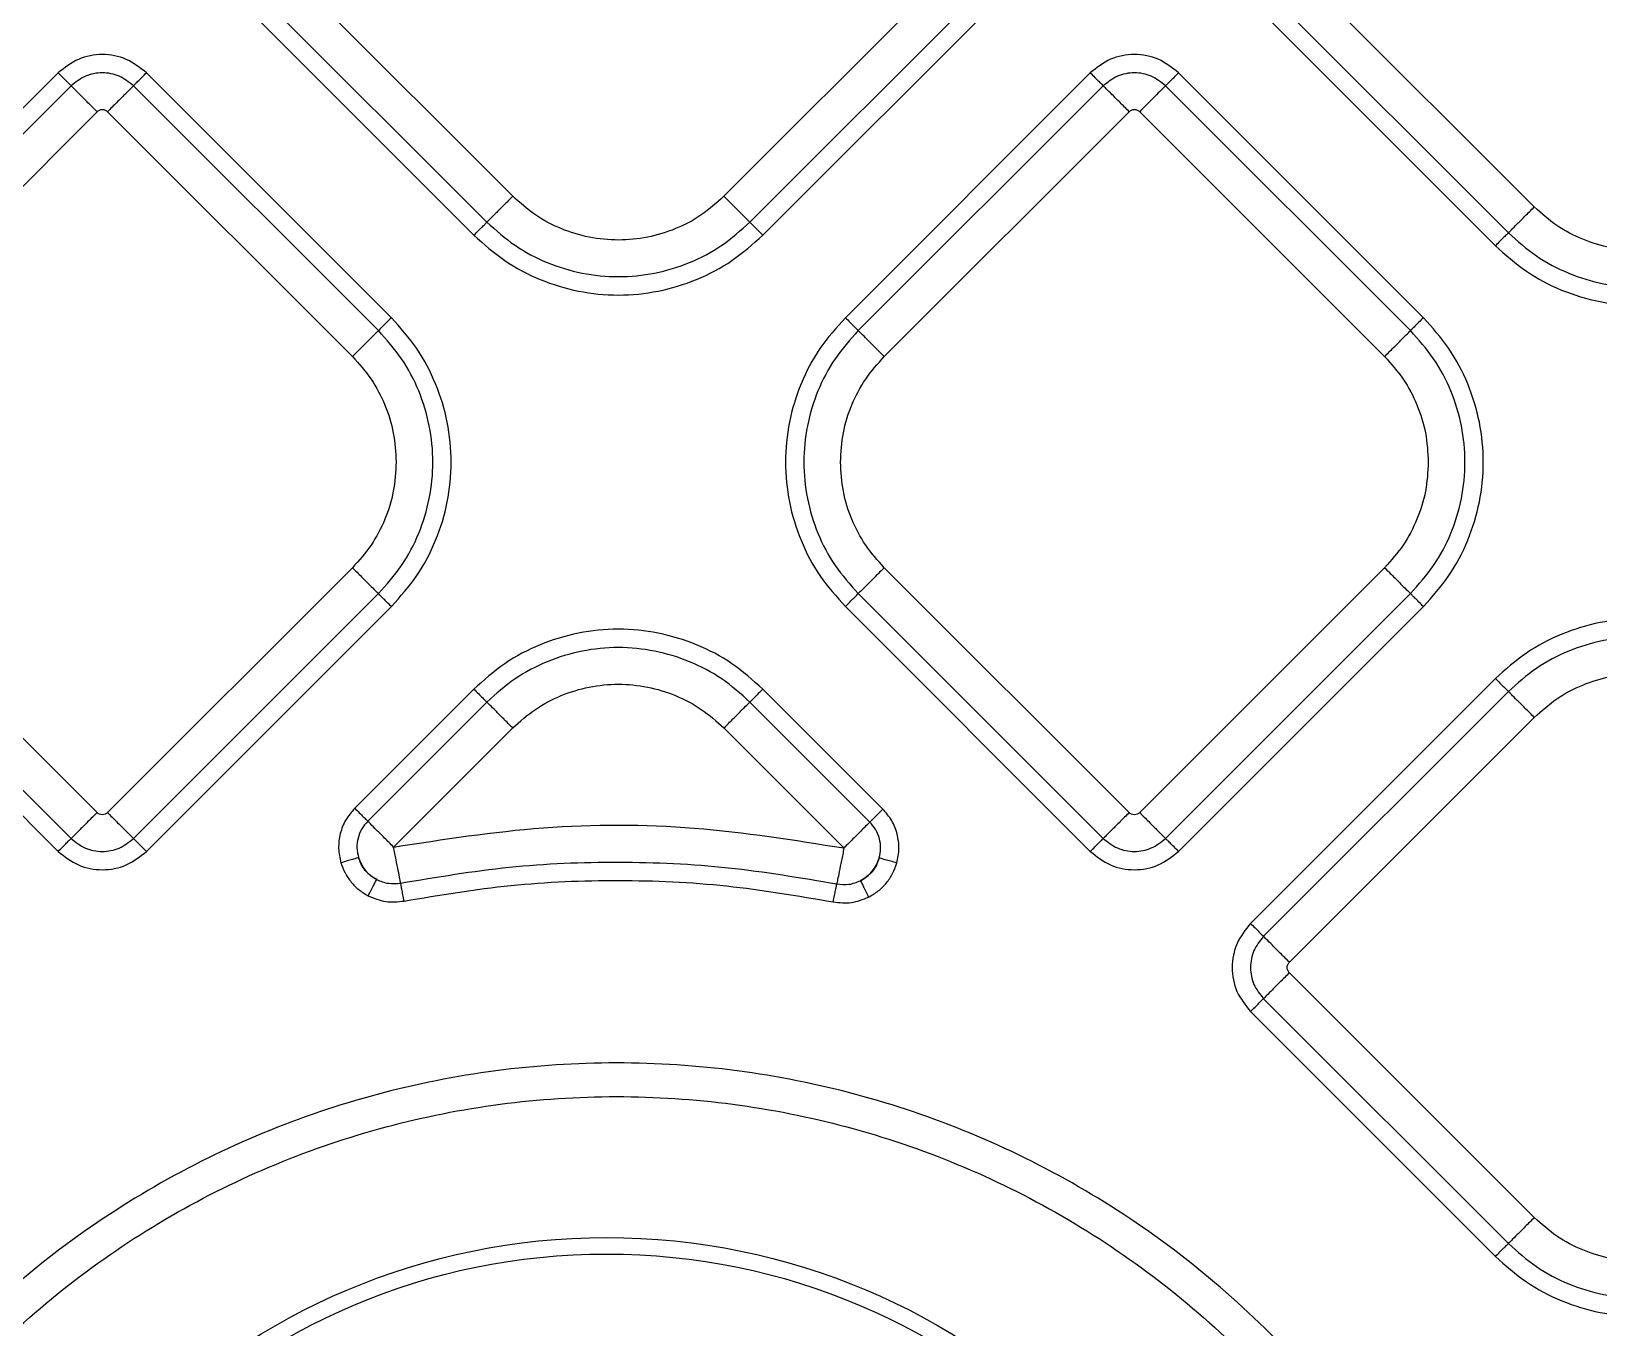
# Model space of a CAD drawing. Extents: x 939 to 1039, y 781 to 934.
# Drawn here: x 980.844 to 985.06, y 843.069 to 846.557 of the extents above; entities that cross this region are included whole.
import ezdxf

# ---------------------------------------------------------------- set-up
doc = ezdxf.new("R2010")
doc.units = 0
doc.header["$MEASUREMENT"] = 0
doc.layers.add('1', color=4, linetype='Continuous')

# ---------------------------------------------------------------- blocks, each defined once
blk = doc.blocks.new('Envoy')
at = {"layer": '1', "color": 3, "linetype": 'Continuous', "lineweight": 25}
for p, q in [((43.4851, 46.9387), (42.8263, 47.5976)), ((44.7121, 47.5976), (44.0532, 46.9387)), ((46.2331, 46.9102), (45.5742, 47.5691)), ((42.7566, 47.5278), (43.4154, 46.869)), ((44.123, 46.869), (44.7818, 47.5278)), ((42.7217, 47.493), (43.3805, 46.8342)), ((44.1578, 46.8342), (44.8166, 47.493)), ((45.5045, 47.4993), (46.1634, 46.8405)), ((45.4697, 47.4645), (46.1285, 46.8056)), ((42.2622, 47.2709), (41.6034, 46.6121)), ((43.1585, 46.6121), (42.4997, 47.2709)), ((45.0387, 47.2709), (44.3799, 46.6121)), ((45.935, 46.6121), (45.2762, 47.2709)), ((42.297, 47.2361), (41.6382, 46.5772)), ((43.1236, 46.5772), (42.4648, 47.2361)), ((45.0736, 47.2361), (44.4147, 46.5773)), ((45.9001, 46.5773), (45.2413, 47.2361)), ((41.7079, 46.5075), (42.3668, 47.1663)), ((42.395, 47.1663), (43.0539, 46.5075)), ((44.4844, 46.5075), (45.1433, 47.1664)), ((45.1716, 47.1664), (45.8304, 46.5075)), ((42.3668, 45.2805), (41.7079, 45.9394)), ((43.0539, 45.9394), (42.395, 45.2805)), ((45.1433, 45.2806), (44.4844, 45.9394)), ((45.8304, 45.9394), (45.1716, 45.2806)), ((41.6034, 45.8348), (42.2622, 45.176)), ((41.6382, 45.8696), (42.297, 45.2108)), ((42.4648, 45.2108), (43.1236, 45.8696)), ((42.4997, 45.176), (43.1585, 45.8348)), ((44.3799, 45.8348), (45.0387, 45.176)), ((44.4147, 45.8697), (45.0736, 45.2108)), ((45.2413, 45.2108), (45.9001, 45.8697)), ((45.2762, 45.176), (45.935, 45.8348)), ((46.1285, 45.6413), (45.4697, 44.9825)), ((43.3805, 45.6128), (43.06, 45.2923)), ((43.4154, 45.5779), (43.0949, 45.2574)), ((44.4458, 45.255), (44.1229, 45.5779)), ((44.4807, 45.2899), (44.1578, 45.6128)), ((46.1634, 45.6064), (45.5046, 44.9476)), ((45.5743, 44.8778), (46.2331, 45.5367)), ((43.1646, 45.1877), (43.4851, 45.5082)), ((44.0532, 45.5082), (44.3761, 45.1853)), ((46.2331, 44.1907), (45.5743, 44.8496)), ((45.5046, 44.7798), (46.1634, 44.121)), ((45.4697, 44.745), (46.1285, 44.0862))]:
    blk.add_line(p, q, dxfattribs=at)
for radius in [1.7912, 1.7467]:
    blk.add_circle((43.7375, 42.346), radius, dxfattribs=at)
for points, knots in [([(42.4997, 47.2709), (42.4823, 47.2846), (42.4476, 47.3121), (42.3809, 47.3241), (42.3143, 47.3121), (42.2795, 47.2846), (42.2622, 47.2709)], [0, 0, 0, 0, 0.250068, 0.499982, 0.749929, 1, 1, 1, 1]), ([(45.2762, 47.2709), (45.2588, 47.2847), (45.2241, 47.3121), (45.1574, 47.3241), (45.0908, 47.3121), (45.056, 47.2847), (45.0387, 47.2709)], [0, 0, 0, 0, 0.250067, 0.499983, 0.749931, 1, 1, 1, 1]), ([(42.2622, 47.2709), (42.2663, 47.2668), (42.2746, 47.2585), (42.2854, 47.2477), (42.2937, 47.2394), (42.2959, 47.2372), (42.297, 47.2361)], [0, 0, 0, 0, 0.250005, 0.500002, 0.75, 1, 1, 1, 1]), ([(42.4648, 47.2361), (42.4525, 47.2457), (42.428, 47.2651), (42.3809, 47.2737), (42.3339, 47.2651), (42.3093, 47.2457), (42.297, 47.2361)], [0, 0, 0, 0, 0.249863, 0.499985, 0.750123, 1, 1, 1, 1]), ([(42.4648, 47.2361), (42.4659, 47.2372), (42.4681, 47.2394), (42.4764, 47.2477), (42.4872, 47.2585), (42.4955, 47.2668), (42.4997, 47.2709)], [0, 0, 0, 0, 0.25, 0.499998, 0.749995, 1, 1, 1, 1]), ([(45.0387, 47.2709), (45.0428, 47.2668), (45.0511, 47.2585), (45.0619, 47.2477), (45.0702, 47.2394), (45.0724, 47.2372), (45.0736, 47.2361)], [0, 0, 0, 0, 0.250007, 0.499999, 0.749998, 1, 1, 1, 1]), ([(45.2413, 47.2361), (45.229, 47.2458), (45.2045, 47.2651), (45.1574, 47.2737), (45.1104, 47.2651), (45.0858, 47.2458), (45.0736, 47.2361)], [0, 0, 0, 0, 0.249862, 0.499987, 0.750123, 1, 1, 1, 1]), ([(45.2413, 47.2361), (45.2424, 47.2372), (45.2446, 47.2394), (45.2529, 47.2477), (45.2637, 47.2585), (45.272, 47.2668), (45.2762, 47.2709)], [0, 0, 0, 0, 0.25, 0.499999, 0.749996, 1, 1, 1, 1]), ([(42.3668, 47.1663), (42.3585, 47.1746), (42.3419, 47.1912), (42.3203, 47.2128), (42.3037, 47.2294), (42.2993, 47.2338), (42.297, 47.2361)], [0, 0, 0, 0, 0.25, 0.499997, 0.74999, 1, 1, 1, 1]), ([(42.4648, 47.2361), (42.4626, 47.2338), (42.4581, 47.2294), (42.4415, 47.2128), (42.4199, 47.1912), (42.4033, 47.1746), (42.395, 47.1663)], [0, 0, 0, 0, 0.250011, 0.500004, 0.750002, 1, 1, 1, 1]), ([(45.1433, 47.1664), (45.135, 47.1746), (45.1184, 47.1912), (45.0968, 47.2129), (45.0802, 47.2295), (45.0758, 47.2339), (45.0736, 47.2361)], [0, 0, 0, 0, 0.25, 0.499998, 0.749991, 1, 1, 1, 1]), ([(45.2413, 47.2361), (45.2391, 47.2339), (45.2346, 47.2295), (45.218, 47.2129), (45.1964, 47.1912), (45.1798, 47.1746), (45.1716, 47.1664)], [0, 0, 0, 0, 0.25001, 0.500003, 0.750001, 1, 1, 1, 1]), ([(42.3668, 47.1663), (42.3688, 47.168), (42.373, 47.1712), (42.3809, 47.1727), (42.3888, 47.1712), (42.393, 47.168), (42.395, 47.1663)], [0, 0, 0, 0, 0.250218, 0.499992, 0.749766, 1, 1, 1, 1]), ([(45.1433, 47.1664), (45.1453, 47.168), (45.1495, 47.1713), (45.1574, 47.1727), (45.1653, 47.1713), (45.1695, 47.168), (45.1716, 47.1664)], [0, 0, 0, 0, 0.2502198, 0.4999915, 0.7497724, 1, 1, 1, 1]), ([(43.4851, 46.9387), (43.4768, 46.9305), (43.4603, 46.9139), (43.4386, 46.8922), (43.422, 46.8756), (43.4176, 46.8712), (43.4154, 46.869)], [0, 0, 0, 0, 0.249998, 0.499996, 0.74999, 1, 1, 1, 1]), ([(44.0532, 46.9387), (44.0336, 46.9212), (43.9943, 46.8861), (43.9238, 46.8494), (43.8481, 46.8262), (43.7692, 46.8185), (43.6903, 46.8262), (43.6146, 46.8494), (43.5441, 46.8861), (43.5048, 46.9212), (43.4851, 46.9387)], [0, 0, 0, 0, 0.125, 0.25, 0.375, 0.5, 0.625, 0.75, 0.875, 1, 1, 1, 1]), ([(44.0532, 46.9387), (44.0615, 46.9305), (44.0781, 46.9139), (44.0997, 46.8922), (44.1163, 46.8756), (44.1208, 46.8712), (44.123, 46.869)], [0, 0, 0, 0, 0.2500005, 0.4999958, 0.7499908, 1, 1, 1, 1]), ([(46.1634, 46.8405), (46.1656, 46.8427), (46.17, 46.8471), (46.1866, 46.8637), (46.2083, 46.8854), (46.2248, 46.9019), (46.2331, 46.9102)], [0, 0, 0, 0, 0.25001, 0.500003, 0.75, 1, 1, 1, 1]), ([(46.8012, 46.9102), (46.7816, 46.8927), (46.7423, 46.8576), (46.6717, 46.8209), (46.5961, 46.7977), (46.5171, 46.79), (46.4382, 46.7977), (46.3626, 46.8209), (46.292, 46.8576), (46.2527, 46.8927), (46.2331, 46.9102)], [0, 0, 0, 0, 0.125, 0.25, 0.375, 0.5, 0.625, 0.75, 0.875, 1, 1, 1, 1]), ([(43.3805, 46.8342), (43.3847, 46.8383), (43.3929, 46.8466), (43.4038, 46.8574), (43.4121, 46.8657), (43.4143, 46.8679), (43.4154, 46.869)], [0, 0, 0, 0, 0.250005, 0.500001, 0.749999, 1, 1, 1, 1]), ([(43.4154, 46.869), (43.4399, 46.8472), (43.4888, 46.8035), (43.5766, 46.7577), (43.6709, 46.7289), (43.7692, 46.7193), (43.8675, 46.7289), (43.9617, 46.7577), (44.0496, 46.8035), (44.0985, 46.8472), (44.123, 46.869)], [0, 0, 0, 0, 0.125, 0.25, 0.375, 0.5, 0.625, 0.75, 0.875, 1, 1, 1, 1]), ([(44.1578, 46.8342), (44.1537, 46.8383), (44.1454, 46.8466), (44.1346, 46.8574), (44.1263, 46.8657), (44.1241, 46.8679), (44.123, 46.869)], [0, 0, 0, 0, 0.25001, 0.500004, 0.75, 1, 1, 1, 1]), ([(43.3805, 46.8342), (43.4074, 46.8102), (43.4612, 46.7622), (43.5577, 46.7119), (43.6612, 46.6802), (43.7692, 46.6696), (43.8771, 46.6802), (43.9807, 46.7119), (44.0772, 46.7622), (44.1309, 46.8102), (44.1578, 46.8342)], [0, 0, 0, 0, 0.125, 0.25, 0.375, 0.5, 0.625, 0.75, 0.875, 1, 1, 1, 1]), ([(46.1634, 46.8405), (46.1623, 46.8394), (46.16, 46.8372), (46.1517, 46.8289), (46.1409, 46.8181), (46.1326, 46.8098), (46.1285, 46.8056)], [0, 0, 0, 0, 0.250001, 0.500001, 0.749996, 1, 1, 1, 1]), ([(46.1285, 46.8056), (46.1554, 46.7816), (46.2091, 46.7337), (46.3056, 46.6834), (46.4092, 46.6517), (46.5171, 46.6411), (46.6251, 46.6517), (46.7287, 46.6834), (46.8251, 46.7337), (46.8789, 46.7816), (46.9058, 46.8056)], [0, 0, 0, 0, 0.125, 0.25, 0.375, 0.5, 0.625, 0.75, 0.875, 1, 1, 1, 1]), ([(46.1634, 46.8405), (46.1878, 46.8187), (46.2368, 46.775), (46.3246, 46.7292), (46.4189, 46.7004), (46.5171, 46.6908), (46.6154, 46.7004), (46.7097, 46.7292), (46.7975, 46.775), (46.8465, 46.8187), (46.8709, 46.8405)], [0, 0, 0, 0, 0.125, 0.25, 0.375, 0.5, 0.625, 0.75, 0.875, 1, 1, 1, 1]), ([(43.1585, 46.6121), (43.1543, 46.6079), (43.1461, 46.5997), (43.1352, 46.5888), (43.1269, 46.5805), (43.1247, 46.5783), (43.1236, 46.5772)], [0, 0, 0, 0, 0.2500046, 0.5000003, 0.7499985, 1, 1, 1, 1]), ([(43.1585, 45.8348), (43.1825, 45.8617), (43.2304, 45.9154), (43.2807, 46.0119), (43.3124, 46.1155), (43.323, 46.2234), (43.3124, 46.3314), (43.2807, 46.4349), (43.2304, 46.5314), (43.1825, 46.5852), (43.1585, 46.6121)], [0, 0, 0, 0, 0.1250002, 0.25, 0.375, 0.5, 0.625, 0.75, 0.8749998, 1, 1, 1, 1]), ([(44.3799, 46.6121), (44.3559, 46.5852), (44.3079, 46.5315), (44.2576, 46.435), (44.2259, 46.3314), (44.2154, 46.2235), (44.2259, 46.1155), (44.2576, 46.012), (44.3079, 45.9155), (44.3559, 45.8617), (44.3799, 45.8348)], [0, 0, 0, 0, 0.125, 0.25, 0.375, 0.5, 0.625, 0.75, 0.875, 1, 1, 1, 1]), ([(44.3799, 46.6121), (44.384, 46.608), (44.3923, 46.5997), (44.4031, 46.5889), (44.4114, 46.5806), (44.4136, 46.5784), (44.4147, 46.5773)], [0, 0, 0, 0, 0.250004, 0.499998, 0.749999, 1, 1, 1, 1]), ([(45.935, 46.6121), (45.9308, 46.608), (45.9226, 46.5997), (45.9117, 46.5889), (45.9034, 46.5806), (45.9012, 46.5784), (45.9001, 46.5773)], [0, 0, 0, 0, 0.250004, 0.499999, 0.749999, 1, 1, 1, 1]), ([(45.935, 45.8348), (45.959, 45.8617), (46.0069, 45.9155), (46.0572, 46.012), (46.0889, 46.1155), (46.0995, 46.2235), (46.0889, 46.3314), (46.0572, 46.435), (46.0069, 46.5315), (45.959, 46.5852), (45.935, 46.6121)], [0, 0, 0, 0, 0.125, 0.25, 0.375, 0.5, 0.625, 0.75, 0.875, 1, 1, 1, 1]), ([(43.0539, 46.5075), (43.0622, 46.5158), (43.0787, 46.5323), (43.1004, 46.554), (43.117, 46.5706), (43.1214, 46.575), (43.1236, 46.5772)], [0, 0, 0, 0, 0.249998, 0.499996, 0.749989, 1, 1, 1, 1]), ([(43.1236, 45.8696), (43.1454, 45.8941), (43.1891, 45.9431), (43.2349, 46.0309), (43.2637, 46.1252), (43.2734, 46.2234), (43.2637, 46.3217), (43.2349, 46.416), (43.1891, 46.5038), (43.1454, 46.5528), (43.1236, 46.5772)], [0, 0, 0, 0, 0.1249997, 0.2499999, 0.375, 0.5, 0.625, 0.7500001, 0.8750002, 1, 1, 1, 1]), ([(44.4147, 46.5773), (44.3929, 46.5528), (44.3492, 46.5038), (44.3034, 46.416), (44.2746, 46.3217), (44.265, 46.2235), (44.2746, 46.1252), (44.3034, 46.0309), (44.3492, 45.9431), (44.3929, 45.8942), (44.4147, 45.8697)], [0, 0, 0, 0, 0.125, 0.25, 0.375, 0.5, 0.625, 0.75, 0.875, 1, 1, 1, 1]), ([(44.4844, 46.5075), (44.4762, 46.5158), (44.4596, 46.5324), (44.438, 46.554), (44.4214, 46.5706), (44.4169, 46.575), (44.4147, 46.5773)], [0, 0, 0, 0, 0.2500004, 0.4999978, 0.7499908, 1, 1, 1, 1]), ([(45.8304, 46.5075), (45.8387, 46.5158), (45.8552, 46.5324), (45.8769, 46.554), (45.8935, 46.5706), (45.8979, 46.575), (45.9001, 46.5773)], [0, 0, 0, 0, 0.249999, 0.499997, 0.74999, 1, 1, 1, 1]), ([(45.9001, 45.8697), (45.922, 45.8942), (45.9656, 45.9431), (46.0114, 46.0309), (46.0403, 46.1252), (46.0499, 46.2235), (46.0403, 46.3217), (46.0114, 46.416), (45.9656, 46.5038), (45.922, 46.5528), (45.9001, 46.5773)], [0, 0, 0, 0, 0.125, 0.25, 0.375, 0.5, 0.625, 0.75, 0.875, 1, 1, 1, 1]), ([(43.0539, 46.5075), (43.0714, 46.4879), (43.1065, 46.4486), (43.143, 46.378), (43.1671, 46.3023), (43.1701, 46.2497), (43.1715, 46.2234)], [0, 0, 0, 0, 0.249999, 0.499999, 0.75, 1, 1, 1, 1]), ([(44.3668, 46.2235), (44.3683, 46.2498), (44.3712, 46.3024), (44.3953, 46.3781), (44.4318, 46.4486), (44.4669, 46.4879), (44.4844, 46.5075)], [0, 0, 0, 0, 0.25, 0.5, 0.75, 1, 1, 1, 1]), ([(45.8304, 46.5075), (45.8479, 46.4879), (45.883, 46.4486), (45.9196, 46.3781), (45.9436, 46.3024), (45.9466, 46.2498), (45.9481, 46.2235)], [0, 0, 0, 0, 0.25, 0.5, 0.75, 1, 1, 1, 1]), ([(43.1715, 46.2234), (43.1701, 46.1971), (43.1671, 46.1445), (43.143, 46.0688), (43.1065, 45.9983), (43.0714, 45.959), (43.0539, 45.9394)], [0, 0, 0, 0, 0.25, 0.500001, 0.750001, 1, 1, 1, 1]), ([(44.4844, 45.9394), (44.4669, 45.9591), (44.4318, 45.9983), (44.3953, 46.0689), (44.3712, 46.1446), (44.3683, 46.1972), (44.3668, 46.2235)], [0, 0, 0, 0, 0.25, 0.5, 0.75, 1, 1, 1, 1]), ([(45.9481, 46.2235), (45.9466, 46.1972), (45.9436, 46.1446), (45.9196, 46.0689), (45.883, 45.9983), (45.8479, 45.9591), (45.8304, 45.9394)], [0, 0, 0, 0, 0.25, 0.5, 0.75, 1, 1, 1, 1]), ([(43.0539, 45.9394), (43.0622, 45.9311), (43.0787, 45.9145), (43.1004, 45.8929), (43.117, 45.8763), (43.1214, 45.8719), (43.1236, 45.8696)], [0, 0, 0, 0, 0.249998, 0.499996, 0.749989, 1, 1, 1, 1]), ([(44.4844, 45.9394), (44.4762, 45.9311), (44.4596, 45.9146), (44.438, 45.8929), (44.4214, 45.8763), (44.4169, 45.8719), (44.4147, 45.8697)], [0, 0, 0, 0, 0.250001, 0.499998, 0.749991, 1, 1, 1, 1]), ([(45.8304, 45.9394), (45.8387, 45.9311), (45.8552, 45.9146), (45.8769, 45.8929), (45.8935, 45.8763), (45.8979, 45.8719), (45.9001, 45.8697)], [0, 0, 0, 0, 0.2499993, 0.4999969, 0.7499901, 1, 1, 1, 1]), ([(43.1585, 45.8348), (43.1543, 45.8389), (43.1461, 45.8472), (43.1352, 45.858), (43.1269, 45.8663), (43.1247, 45.8685), (43.1236, 45.8696)], [0, 0, 0, 0, 0.2500047, 0.5000005, 0.7499986, 1, 1, 1, 1]), ([(44.3799, 45.8348), (44.384, 45.839), (44.3923, 45.8472), (44.4031, 45.8581), (44.4114, 45.8664), (44.4136, 45.8686), (44.4147, 45.8697)], [0, 0, 0, 0, 0.2500037, 0.4999986, 0.7499996, 1, 1, 1, 1]), ([(45.935, 45.8348), (45.9308, 45.839), (45.9226, 45.8472), (45.9117, 45.8581), (45.9034, 45.8664), (45.9012, 45.8686), (45.9001, 45.8697)], [0, 0, 0, 0, 0.250004, 0.5, 0.749999, 1, 1, 1, 1]), ([(46.9058, 45.6413), (46.8789, 45.6653), (46.8252, 45.7132), (46.7287, 45.7635), (46.6251, 45.7952), (46.5172, 45.8058), (46.4092, 45.7952), (46.3057, 45.7635), (46.2092, 45.7132), (46.1554, 45.6653), (46.1285, 45.6413)], [0, 0, 0, 0, 0.1249999, 0.25, 0.375, 0.5, 0.625, 0.75, 0.8749998, 1, 1, 1, 1]), ([(44.1578, 45.6128), (44.1309, 45.6367), (44.0771, 45.6847), (43.9807, 45.735), (43.8771, 45.7667), (43.7691, 45.7773), (43.6612, 45.7667), (43.5576, 45.735), (43.4611, 45.6847), (43.4074, 45.6367), (43.3805, 45.6128)], [0, 0, 0, 0, 0.125, 0.25, 0.375, 0.5, 0.625, 0.75, 0.875, 1, 1, 1, 1]), ([(46.871, 45.6064), (46.8465, 45.6282), (46.7976, 45.6719), (46.7097, 45.7177), (46.6155, 45.7465), (46.5172, 45.7561), (46.4189, 45.7465), (46.3246, 45.7177), (46.2368, 45.6719), (46.1879, 45.6282), (46.1634, 45.6064)], [0, 0, 0, 0, 0.125, 0.25, 0.375, 0.5, 0.625, 0.75, 0.875, 1, 1, 1, 1]), ([(44.1229, 45.5779), (44.0985, 45.5997), (44.0495, 45.6434), (43.9617, 45.6892), (43.8674, 45.718), (43.7691, 45.7276), (43.6709, 45.718), (43.5766, 45.6892), (43.4888, 45.6434), (43.4398, 45.5997), (43.4154, 45.5779)], [0, 0, 0, 0, 0.125, 0.25, 0.375, 0.5, 0.625, 0.75, 0.875, 1, 1, 1, 1]), ([(43.4851, 45.5082), (43.5047, 45.5257), (43.544, 45.5608), (43.6146, 45.5975), (43.6902, 45.6207), (43.7691, 45.6284), (43.8481, 45.6207), (43.9237, 45.5975), (43.9943, 45.5608), (44.0336, 45.5257), (44.0532, 45.5082)], [0, 0, 0, 0, 0.125, 0.250001, 0.375, 0.5, 0.625, 0.75, 0.875, 1, 1, 1, 1]), ([(46.1285, 45.6413), (46.1327, 45.6371), (46.1409, 45.6288), (46.1518, 45.618), (46.1601, 45.6097), (46.1623, 45.6075), (46.1634, 45.6064)], [0, 0, 0, 0, 0.250007, 0.500002, 0.750001, 1, 1, 1, 1]), ([(46.2331, 45.5367), (46.2528, 45.5542), (46.2921, 45.5893), (46.3626, 45.626), (46.4383, 45.6492), (46.5172, 45.6569), (46.5961, 45.6492), (46.6718, 45.626), (46.7423, 45.5893), (46.7816, 45.5542), (46.8012, 45.5367)], [0, 0, 0, 0, 0.125, 0.25, 0.375, 0.5, 0.625, 0.75, 0.875, 1, 1, 1, 1]), ([(43.3805, 45.6128), (43.3846, 45.6086), (43.3929, 45.6003), (43.4037, 45.5895), (43.412, 45.5812), (43.4143, 45.579), (43.4154, 45.5779)], [0, 0, 0, 0, 0.2500042, 0.4999996, 0.7500011, 1, 1, 1, 1]), ([(43.4851, 45.5082), (43.4768, 45.5164), (43.4603, 45.533), (43.4386, 45.5547), (43.422, 45.5713), (43.4176, 45.5757), (43.4154, 45.5779)], [0, 0, 0, 0, 0.249998, 0.499996, 0.749989, 1, 1, 1, 1]), ([(44.0532, 45.5082), (44.0615, 45.5164), (44.078, 45.533), (44.0997, 45.5547), (44.1163, 45.5713), (44.1207, 45.5757), (44.1229, 45.5779)], [0, 0, 0, 0, 0.2500006, 0.4999978, 0.7499908, 1, 1, 1, 1]), ([(44.1578, 45.6128), (44.1537, 45.6086), (44.1454, 45.6003), (44.1346, 45.5895), (44.1263, 45.5812), (44.124, 45.579), (44.1229, 45.5779)], [0, 0, 0, 0, 0.250004, 0.499999, 0.75, 1, 1, 1, 1]), ([(46.2331, 45.5367), (46.2248, 45.545), (46.2083, 45.5615), (46.1866, 45.5832), (46.17, 45.5998), (46.1656, 45.6042), (46.1634, 45.6064)], [0, 0, 0, 0, 0.2499991, 0.4999964, 0.7499903, 1, 1, 1, 1]), ([(43.06, 45.2923), (43.0514, 45.2822), (43.0341, 45.262), (43.0197, 45.2243), (43.0145, 45.1844), (43.0201, 45.1583), (43.0229, 45.1453)], [0, 0, 0, 0, 0.25, 0.499999, 0.75, 1, 1, 1, 1]), ([(43.06, 45.2923), (43.0642, 45.2882), (43.0725, 45.2799), (43.0833, 45.269), (43.0916, 45.2608), (43.0938, 45.2585), (43.0949, 45.2574)], [0, 0, 0, 0, 0.250009, 0.500003, 0.75, 1, 1, 1, 1]), ([(44.4807, 45.2899), (44.4766, 45.2857), (44.4683, 45.2774), (44.4574, 45.2666), (44.4491, 45.2583), (44.4469, 45.2561), (44.4458, 45.255)], [0, 0, 0, 0, 0.250004, 0.499999, 0.75, 1, 1, 1, 1]), ([(44.5184, 45.1449), (44.521, 45.1578), (44.5262, 45.1835), (44.5207, 45.2229), (44.5063, 45.2599), (44.4892, 45.2799), (44.4807, 45.2899)], [0, 0, 0, 0, 0.25, 0.500001, 0.75, 1, 1, 1, 1]), ([(42.3668, 45.2805), (42.3585, 45.2723), (42.3419, 45.2557), (42.3203, 45.234), (42.3037, 45.2175), (42.2993, 45.213), (42.297, 45.2108)], [0, 0, 0, 0, 0.2500003, 0.4999973, 0.7499901, 1, 1, 1, 1]), ([(42.395, 45.2805), (42.393, 45.2789), (42.3888, 45.2756), (42.3809, 45.2742), (42.373, 45.2756), (42.3688, 45.2789), (42.3668, 45.2805)], [0, 0, 0, 0, 0.250235, 0.500008, 0.74978, 1, 1, 1, 1]), ([(42.395, 45.2805), (42.4033, 45.2723), (42.4199, 45.2557), (42.4415, 45.234), (42.4581, 45.2175), (42.4626, 45.213), (42.4648, 45.2108)], [0, 0, 0, 0, 0.249998, 0.499996, 0.749989, 1, 1, 1, 1]), ([(43.0949, 45.2574), (43.0891, 45.2507), (43.0776, 45.2372), (43.068, 45.2121), (43.0645, 45.1855), (43.0683, 45.1681), (43.0702, 45.1595)], [0, 0, 0, 0, 0.249999, 0.499999, 0.75, 1, 1, 1, 1]), ([(43.1646, 45.1877), (43.1563, 45.196), (43.1398, 45.2125), (43.1181, 45.2342), (43.1015, 45.2508), (43.0971, 45.2552), (43.0949, 45.2574)], [0, 0, 0, 0, 0.249998, 0.499996, 0.749989, 1, 1, 1, 1]), ([(43.1646, 45.1877), (43.2985, 45.2085), (43.5663, 45.2501), (43.9747, 45.2493), (44.2423, 45.2066), (44.3761, 45.1853)], [0, 0, 0, 0, 0.333333, 0.666632, 1, 1, 1, 1]), ([(44.4458, 45.255), (44.4436, 45.2528), (44.4392, 45.2484), (44.4226, 45.2318), (44.4009, 45.2101), (44.3844, 45.1936), (44.3761, 45.1853)], [0, 0, 0, 0, 0.250009, 0.500002, 0.749999, 1, 1, 1, 1]), ([(44.471, 45.1584), (44.4727, 45.1669), (44.4762, 45.1841), (44.4725, 45.2104), (44.4629, 45.2351), (44.4515, 45.2484), (44.4458, 45.255)], [0, 0, 0, 0, 0.25, 0.499999, 0.749998, 1, 1, 1, 1]), ([(45.1433, 45.2806), (45.135, 45.2723), (45.1184, 45.2557), (45.0968, 45.2341), (45.0802, 45.2175), (45.0758, 45.2131), (45.0736, 45.2108)], [0, 0, 0, 0, 0.250001, 0.499998, 0.749991, 1, 1, 1, 1]), ([(45.1716, 45.2806), (45.1695, 45.2789), (45.1653, 45.2757), (45.1574, 45.2742), (45.1495, 45.2757), (45.1453, 45.2789), (45.1433, 45.2806)], [0, 0, 0, 0, 0.250227, 0.500009, 0.749781, 1, 1, 1, 1]), ([(45.1716, 45.2806), (45.1798, 45.2723), (45.1964, 45.2557), (45.218, 45.2341), (45.2346, 45.2175), (45.2391, 45.2131), (45.2413, 45.2108)], [0, 0, 0, 0, 0.249999, 0.499997, 0.74999, 1, 1, 1, 1]), ([(42.2622, 45.176), (42.2663, 45.1801), (42.2746, 45.1884), (42.2854, 45.1992), (42.2937, 45.2075), (42.2959, 45.2097), (42.297, 45.2108)], [0, 0, 0, 0, 0.250006, 0.500003, 0.750001, 1, 1, 1, 1]), ([(42.297, 45.2108), (42.3093, 45.2011), (42.3338, 45.1818), (42.3809, 45.1732), (42.428, 45.1818), (42.4525, 45.2011), (42.4648, 45.2108)], [0, 0, 0, 0, 0.249862, 0.499985, 0.750123, 1, 1, 1, 1]), ([(42.4997, 45.176), (42.4955, 45.1801), (42.4872, 45.1884), (42.4764, 45.1992), (42.4681, 45.2075), (42.4659, 45.2097), (42.4648, 45.2108)], [0, 0, 0, 0, 0.250006, 0.500003, 0.750001, 1, 1, 1, 1]), ([(45.0387, 45.176), (45.0428, 45.1801), (45.0511, 45.1884), (45.0619, 45.1992), (45.0702, 45.2075), (45.0724, 45.2097), (45.0736, 45.2108)], [0, 0, 0, 0, 0.250006, 0.499999, 0.749998, 1, 1, 1, 1]), ([(45.0736, 45.2108), (45.0858, 45.2012), (45.1104, 45.1818), (45.1574, 45.1732), (45.2045, 45.1818), (45.229, 45.2012), (45.2413, 45.2108)], [0, 0, 0, 0, 0.24986, 0.499984, 0.750123, 1, 1, 1, 1]), ([(45.2762, 45.176), (45.272, 45.1801), (45.2637, 45.1884), (45.2529, 45.1992), (45.2446, 45.2075), (45.2424, 45.2097), (45.2413, 45.2108)], [0, 0, 0, 0, 0.250003, 0.500001, 0.749999, 1, 1, 1, 1]), ([(42.2622, 45.176), (42.2795, 45.1622), (42.3143, 45.1348), (42.3809, 45.1228), (42.4476, 45.1348), (42.4823, 45.1622), (42.4997, 45.176)], [0, 0, 0, 0, 0.250068, 0.499982, 0.749929, 1, 1, 1, 1]), ([(43.0702, 45.1595), (43.0687, 45.159), (43.0657, 45.1581), (43.0544, 45.1547), (43.0397, 45.1504), (43.0285, 45.147), (43.0229, 45.1453)], [0, 0, 0, 0, 0.249998, 0.499998, 0.749997, 1, 1, 1, 1]), ([(43.0702, 45.1595), (43.0725, 45.1533), (43.0771, 45.141), (43.0883, 45.1247), (43.1022, 45.1106), (43.1134, 45.1037), (43.119, 45.1003)], [0, 0, 0, 0, 0.25, 0.500003, 0.749999, 1, 1, 1, 1]), ([(43.119, 45.1003), (43.1133, 45.1036), (43.102, 45.1103), (43.088, 45.1245), (43.0768, 45.1409), (43.0724, 45.1533), (43.0702, 45.1595)], [0, 0, 0, 0, 0.249907, 0.49998, 0.750063, 1, 1, 1, 1]), ([(43.1835, 45.0909), (43.1829, 45.094), (43.1817, 45.1002), (43.1772, 45.1232), (43.1714, 45.1532), (43.1669, 45.1762), (43.1646, 45.1877)], [0, 0, 0, 0, 0.25001, 0.500003, 0.75, 1, 1, 1, 1]), ([(44.3761, 45.1853), (44.3738, 45.1738), (44.3692, 45.1508), (44.3632, 45.1208), (44.3586, 45.0978), (44.3574, 45.0917), (44.3568, 45.0886)], [0, 0, 0, 0, 0.249999, 0.499997, 0.74999, 1, 1, 1, 1]), ([(44.4204, 45.0972), (44.4262, 45.1007), (44.4379, 45.1076), (44.4524, 45.1222), (44.464, 45.1392), (44.4687, 45.152), (44.471, 45.1584)], [0, 0, 0, 0, 0.2500019, 0.5000027, 0.7499988, 1, 1, 1, 1]), ([(44.471, 45.1584), (44.4688, 45.1519), (44.4643, 45.139), (44.4527, 45.122), (44.4382, 45.1074), (44.4263, 45.1006), (44.4204, 45.0972)], [0, 0, 0, 0, 0.249925, 0.50002, 0.750104, 1, 1, 1, 1]), ([(44.5184, 45.1449), (44.5128, 45.1465), (44.5015, 45.1497), (44.4868, 45.1539), (44.4755, 45.1571), (44.4725, 45.1579), (44.471, 45.1584)], [0, 0, 0, 0, 0.250006, 0.500002, 0.750001, 1, 1, 1, 1]), ([(45.0387, 45.176), (45.056, 45.1623), (45.0908, 45.1348), (45.1574, 45.1228), (45.2241, 45.1348), (45.2588, 45.1623), (45.2762, 45.176)], [0, 0, 0, 0, 0.2500662, 0.4999834, 0.7499296, 1, 1, 1, 1]), ([(43.0229, 45.1453), (43.0263, 45.1361), (43.033, 45.1175), (43.0499, 45.093), (43.0708, 45.0718), (43.0877, 45.0617), (43.0962, 45.0566)], [0, 0, 0, 0, 0.24974, 0.500021, 0.750291, 1, 1, 1, 1]), ([(43.1835, 45.0909), (43.2806, 45.1071), (43.4749, 45.1395), (43.7703, 45.1513), (44.0657, 45.1383), (44.2598, 45.1052), (44.3568, 45.0886)], [0, 0, 0, 0, 0.2500001, 0.4999998, 0.7499999, 1, 1, 1, 1]), ([(44.4425, 45.0531), (44.4514, 45.0583), (44.4691, 45.0685), (44.4908, 45.0905), (44.5083, 45.1159), (44.515, 45.1352), (44.5184, 45.1449)], [0, 0, 0, 0, 0.249682, 0.49998, 0.750287, 1, 1, 1, 1]), ([(43.0962, 45.0566), (43.0989, 45.0618), (43.1043, 45.0722), (43.1114, 45.0857), (43.1168, 45.0961), (43.1183, 45.0989), (43.119, 45.1003)], [0, 0, 0, 0, 0.2500033, 0.4999985, 0.7499986, 1, 1, 1, 1]), ([(43.119, 45.1003), (43.1293, 45.096), (43.1501, 45.0874), (43.1724, 45.0898), (43.1835, 45.0909)], [0, 0, 0, 0, 0.500005, 1, 1, 1, 1]), ([(43.193, 45.0426), (43.1919, 45.0483), (43.1896, 45.0598), (43.1867, 45.0748), (43.1844, 45.0863), (43.1838, 45.0894), (43.1835, 45.0909)], [0, 0, 0, 0, 0.250005, 0.5, 0.749999, 1, 1, 1, 1]), ([(43.193, 45.0426), (43.2885, 45.0585), (43.4796, 45.0903), (43.7702, 45.1019), (44.0608, 45.0892), (44.2517, 45.0565), (44.3471, 45.0402)], [0, 0, 0, 0, 0.2499997, 0.4999997, 0.7499997, 1, 1, 1, 1]), ([(44.3471, 45.0402), (44.3483, 45.046), (44.3506, 45.0575), (44.3536, 45.0725), (44.3559, 45.084), (44.3565, 45.0871), (44.3568, 45.0886)], [0, 0, 0, 0, 0.2499993, 0.5000099, 0.7500065, 1, 1, 1, 1]), ([(44.3568, 45.0886), (44.3678, 45.0874), (44.3897, 45.0849), (44.4102, 45.0931), (44.4204, 45.0972)], [0, 0, 0, 0, 0.499997, 1, 1, 1, 1]), ([(44.4204, 45.0972), (44.4211, 45.0958), (44.4225, 45.093), (44.4278, 45.0825), (44.4347, 45.0688), (44.4399, 45.0584), (44.4425, 45.0531)], [0, 0, 0, 0, 0.250001, 0.500001, 0.749997, 1, 1, 1, 1]), ([(43.0962, 45.0566), (43.1117, 45.0501), (43.1428, 45.0372), (43.1763, 45.0408), (43.193, 45.0426)], [0, 0, 0, 0, 0.500004, 1, 1, 1, 1]), ([(44.3471, 45.0402), (44.3636, 45.0384), (44.3965, 45.0347), (44.4272, 45.047), (44.4425, 45.0531)], [0, 0, 0, 0, 0.500004, 1, 1, 1, 1]), ([(45.4697, 44.9825), (45.456, 44.9651), (45.4286, 44.9304), (45.4165, 44.8637), (45.4285, 44.7971), (45.456, 44.7623), (45.4697, 44.745)], [0, 0, 0, 0, 0.250067, 0.499983, 0.74993, 1, 1, 1, 1]), ([(45.4697, 44.9825), (45.4739, 44.9783), (45.4821, 44.97), (45.4929, 44.9592), (45.5012, 44.9509), (45.5035, 44.9487), (45.5046, 44.9476)], [0, 0, 0, 0, 0.250007, 0.500001, 0.75, 1, 1, 1, 1]), ([(45.5046, 44.9476), (45.4949, 44.9353), (45.4755, 44.9108), (45.467, 44.8637), (45.4755, 44.8167), (45.4949, 44.7921), (45.5046, 44.7798)], [0, 0, 0, 0, 0.2498611, 0.4999857, 0.7501235, 1, 1, 1, 1]), ([(45.5743, 44.8778), (45.566, 44.8861), (45.5494, 44.9027), (45.5278, 44.9243), (45.5112, 44.9409), (45.5068, 44.9454), (45.5046, 44.9476)], [0, 0, 0, 0, 0.2499993, 0.4999957, 0.74999, 1, 1, 1, 1]), ([(45.5743, 44.8496), (45.5726, 44.8516), (45.5694, 44.8558), (45.5679, 44.8637), (45.5694, 44.8716), (45.5726, 44.8758), (45.5743, 44.8778)], [0, 0, 0, 0, 0.2502269, 0.5000012, 0.7497731, 1, 1, 1, 1]), ([(45.5743, 44.8496), (45.566, 44.8413), (45.5494, 44.8247), (45.5278, 44.8031), (45.5112, 44.7865), (45.5068, 44.7821), (45.5046, 44.7798)], [0, 0, 0, 0, 0.2499993, 0.4999957, 0.74999, 1, 1, 1, 1]), ([(45.4697, 44.745), (45.4739, 44.7491), (45.4821, 44.7574), (45.4929, 44.7682), (45.5012, 44.7765), (45.5035, 44.7787), (45.5046, 44.7798)], [0, 0, 0, 0, 0.250008, 0.500001, 0.75, 1, 1, 1, 1]), ([(46.2504, 42.1207), (46.2463, 42.2292), (46.2381, 42.4461), (46.1721, 42.766), (46.0679, 43.0748), (45.9235, 43.3674), (45.7423, 43.6385), (45.5273, 43.8837), (45.2821, 44.0988), (45.0109, 44.28), (44.7184, 44.4242), (44.4095, 44.5291), (44.0896, 44.5927), (43.7642, 44.614), (43.4388, 44.5927), (43.1189, 44.5291), (42.81, 44.4242), (42.5175, 44.28), (42.2463, 44.0988), (42.0011, 43.8837), (41.7861, 43.6385), (41.6049, 43.3674), (41.4605, 43.0748), (41.3563, 42.766), (41.2903, 42.4461), (41.2821, 42.2292), (41.278, 42.1207)], [0, 0, 0, 0, 0.041667, 0.083333, 0.125, 0.166667, 0.208333, 0.25, 0.291667, 0.333333, 0.375, 0.416667, 0.458333, 0.5, 0.541667, 0.583333, 0.625, 0.666667, 0.708333, 0.75, 0.791667, 0.833333, 0.875, 0.916667, 0.958333, 1, 1, 1, 1]), ([(41.3686, 42.1207), (41.3725, 42.2252), (41.3805, 42.4343), (41.4441, 42.7425), (41.5445, 43.0401), (41.6836, 43.3219), (41.8582, 43.5832), (42.0654, 43.8195), (42.3017, 44.0267), (42.563, 44.2013), (42.8448, 44.3403), (43.1424, 44.4413), (43.4506, 44.5026), (43.7642, 44.5231), (44.0778, 44.5026), (44.386, 44.4413), (44.6836, 44.3403), (44.9654, 44.2013), (45.2267, 44.0267), (45.463, 43.8195), (45.6702, 43.5832), (45.8448, 43.3219), (45.9839, 43.0401), (46.0843, 42.7425), (46.1479, 42.4343), (46.1559, 42.2252), (46.1598, 42.1207)], [0, 0, 0, 0, 0.041667, 0.083333, 0.125, 0.166667, 0.208333, 0.25, 0.291667, 0.333333, 0.375, 0.416667, 0.458333, 0.5, 0.541667, 0.583333, 0.625, 0.666667, 0.708333, 0.75, 0.791667, 0.833333, 0.875, 0.916667, 0.958333, 1, 1, 1, 1]), ([(46.2331, 44.1907), (46.2248, 44.1825), (46.2083, 44.1659), (46.1866, 44.1442), (46.17, 44.1276), (46.1656, 44.1232), (46.1634, 44.121)], [0, 0, 0, 0, 0.249999, 0.499996, 0.74999, 1, 1, 1, 1]), ([(46.8012, 44.1907), (46.7816, 44.1732), (46.7423, 44.1381), (46.6718, 44.1014), (46.5961, 44.0782), (46.5172, 44.0705), (46.4383, 44.0782), (46.3626, 44.1014), (46.2921, 44.1381), (46.2528, 44.1732), (46.2331, 44.1907)], [0, 0, 0, 0, 0.125, 0.25, 0.375, 0.5, 0.625, 0.75, 0.875, 1, 1, 1, 1]), ([(46.1285, 44.0862), (46.1327, 44.0903), (46.1409, 44.0986), (46.1518, 44.1094), (46.1601, 44.1177), (46.1623, 44.1199), (46.1634, 44.121)], [0, 0, 0, 0, 0.250006, 0.500002, 0.750001, 1, 1, 1, 1]), ([(46.1634, 44.121), (46.1879, 44.0992), (46.2368, 44.0555), (46.3246, 44.0097), (46.4189, 43.9809), (46.5172, 43.9713), (46.6155, 43.9809), (46.7097, 44.0097), (46.7976, 44.0555), (46.8465, 44.0992), (46.871, 44.121)], [0, 0, 0, 0, 0.125, 0.25, 0.375, 0.5, 0.625, 0.75, 0.875, 1, 1, 1, 1]), ([(46.1285, 44.0862), (46.1554, 44.0622), (46.2092, 44.0142), (46.3057, 43.9639), (46.4092, 43.9322), (46.5172, 43.9216), (46.6251, 43.9322), (46.7287, 43.9639), (46.8252, 44.0142), (46.8789, 44.0622), (46.9058, 44.0862)], [0, 0, 0, 0, 0.125, 0.25, 0.375, 0.5, 0.625, 0.75, 0.875, 1, 1, 1, 1])]:
    blk.add_open_spline(points, degree=3, knots=knots, dxfattribs=at)

msp = doc.modelspace()

# ---------------------------------------------------------------- block references
at = {"layer": '1'}
msp.add_blockref('Envoy', (938.6538, 799.1744), dxfattribs=at)

doc.saveas('drawing.dxf')
